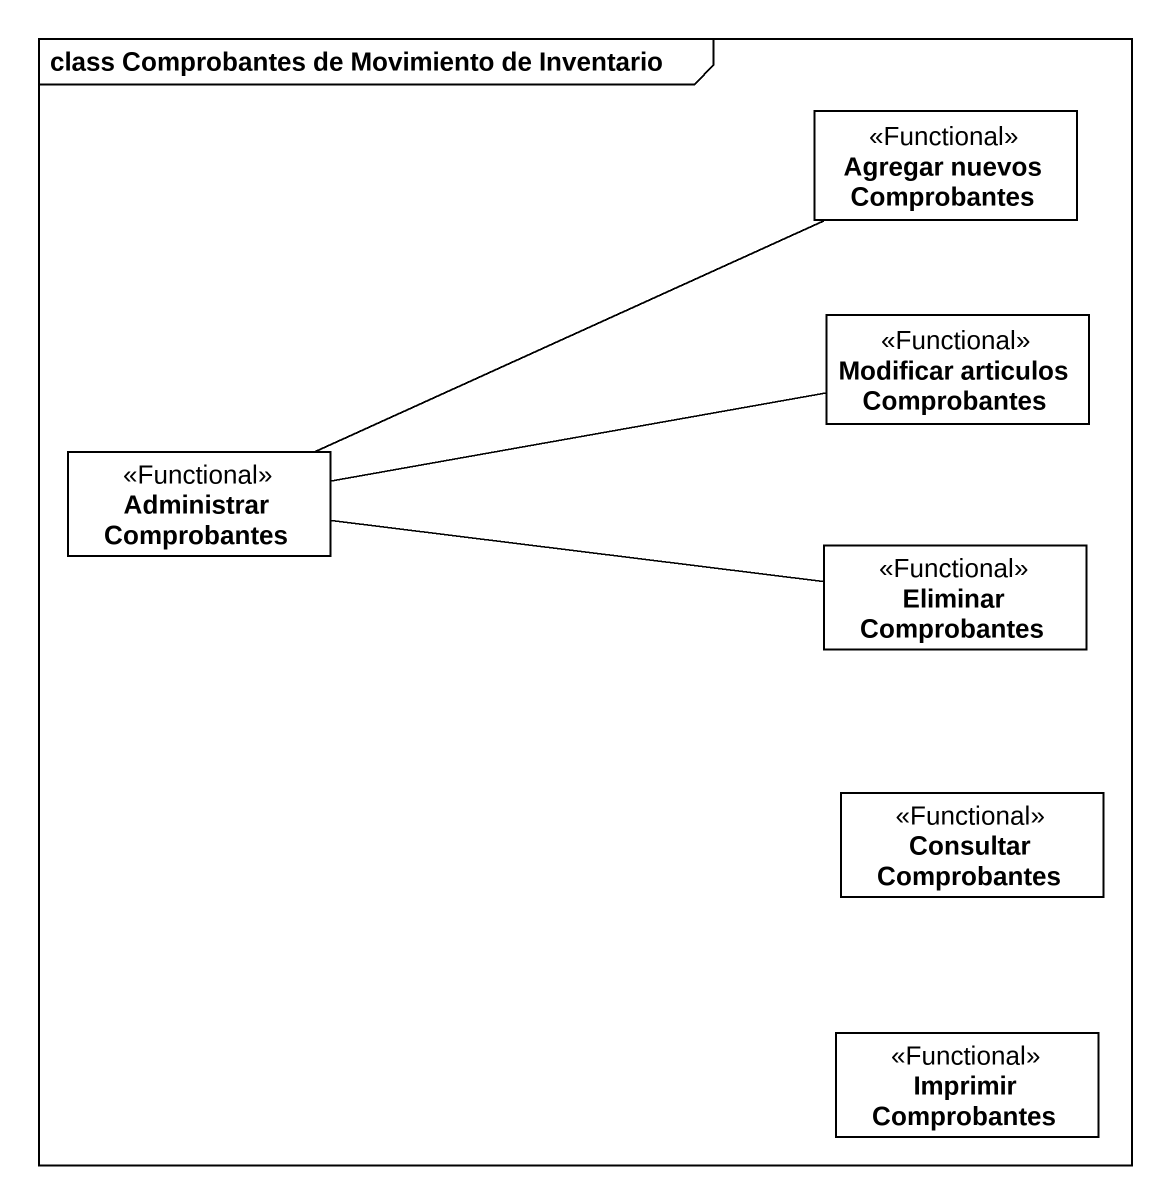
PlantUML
@startuml
mainframe class Comprobantes de Movimiento de Inventario
hide circle
hide empty members
class "Agregar nuevos Comprobantes" as Agregar_nuevos_Comprobantes <<Functional>>
class "Modificar articulos Comprobantes" as Modificar_articulos <<Functional>>
class "Administrar Comprobantes" as Administrar_Comprobantes <<Functional>>
class "Eliminar Comprobantes" as Eliminar_Comprobantes <<Functional>>
class "Consultar Comprobantes" as Consultar_Comprobantes <<Functional>>
class "Imprimir Comprobantes" as Imprimir_Comprobantes <<Functional>>
Administrar_Comprobantes -right- Agregar_nuevos_Comprobantes
Administrar_Comprobantes -right- Modificar_articulos
Administrar_Comprobantes -right- Eliminar_Comprobantes
@enduml
